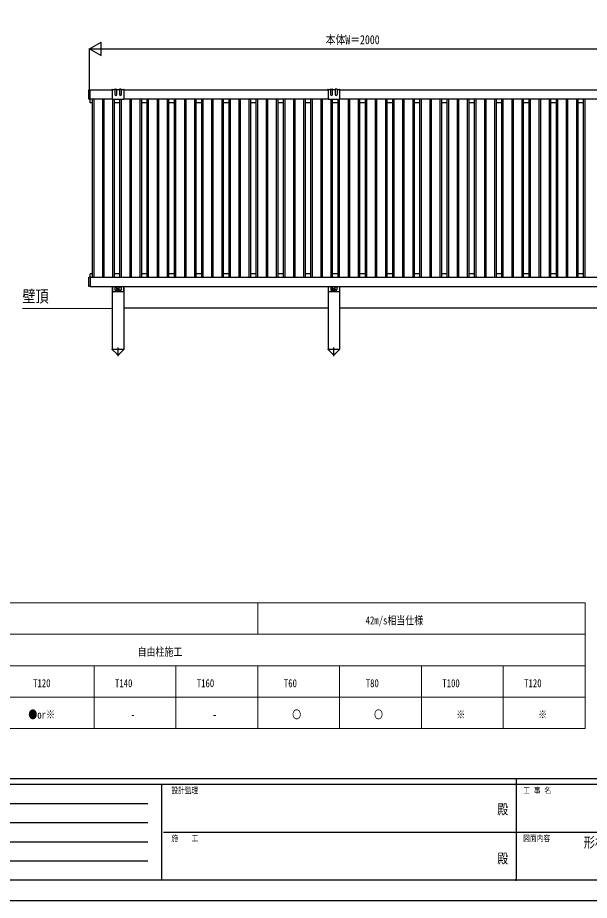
# Model space of a CAD drawing. Units: millimetres, scale not verified. Extents: x -4205 to 4205, y -2970 to 2970.
# Drawn here: x -1832 to 264, y -2970 to 264 of the extents above; entities that cross this region are included whole.
import ezdxf
from ezdxf.enums import TextEntityAlignment as Align

# ---------------------------------------------------------------- set-up
doc = ezdxf.new("R2010")
doc.units = ezdxf.units.MM
doc.header["$LTSCALE"] = 10
doc.header["$PDMODE"] = 32
doc.header["$PDSIZE"] = 5
doc.layers.add('0-1_TABLE1', color=7, linetype='Continuous', lineweight=18)
for name, color, linetype in [('0-2_USER1', 3, 'Continuous'), ('0-3_YKK_A1', 4, 'Continuous'), ('0-4_YKK_D', 6, 'Continuous'), ('0-5_YKK_ZWAK', 7, 'Continuous')]:
    doc.layers.add(name, color=color, linetype=linetype)
doc.styles.add('ＭＳ ゴシック', font='')
doc.styles.get('ＭＳ ゴシック').set_extended_font_data('MS Gothic')

msp = doc.modelspace()

# ---------------------------------------------------------------- linework, layer by layer
at = {"layer": '0-1_TABLE1'}
for p, q in [((-3801.48, -1880.31), (248.52, -1880.31)), ((-951.48, -1880.31), (-951.48, -1995.31)), ((248.52, -1880.31), (248.52, -2340.31)), ((-2751.48, -1995.31), (248.52, -1995.31)), ((-2751.48, -2110.31), (248.52, -2110.31)), ((-1551.48, -2110.31), (-1551.48, -2340.31)), ((-1251.48, -2110.31), (-1251.48, -2340.31)), ((-951.48, -2110.31), (-951.48, -2340.31)), ((-651.48, -2110.31), (-651.48, -2340.31)), ((-351.48, -2110.31), (-351.48, -2340.31)), ((-51.48, -2110.31), (-51.48, -2340.31)), ((-3801.48, -2225.31), (248.52, -2225.31)), ((-3801.48, -2340.31), (248.52, -2340.31))]:
    msp.add_line(p, q, dxfattribs=at)
at = {"layer": '0-3_YKK_A1'}
for p, q in [((-1484.81, 1.15), (-1475.81, 1.15)), ((-1475.81, 1.15), (-1475.81, -17.27)), ((-1474.81, 2.15), (-1469.81, 2.15)), ((-1468.81, 1.15), (-1458.81, 1.15)), ((-1468.81, -17.27), (-1468.81, 1.15)), ((-1458.81, 1.15), (-1458.81, -17.27)), ((-1452.81, 2.15), (-1457.81, 2.15)), ((-1451.81, 1.15), (-1451.81, -17.27)), ((-1451.81, 1.15), (-1442.81, 1.15)), ((-693.8, 1.15), (-684.8, 1.15)), ((-684.8, 1.15), (-684.8, -17.27)), ((-683.8, 2.15), (-678.8, 2.15)), ((-677.8, 1.15), (-667.8, 1.15)), ((-677.8, -17.27), (-677.8, 1.15)), ((-667.8, 1.15), (-667.8, -17.27)), ((-661.8, 2.15), (-666.8, 2.15)), ((-660.8, 1.15), (-660.8, -17.27)), ((-660.8, 1.15), (-651.8, 1.15)), ((-1486.75, -0.36), (-1484.81, -0.36)), ((-1484.81, -0.35), (-1484.81, -36.21)), ((-1442.81, -0.35), (-1442.81, -36.21)), ((-1442.81, -0.42), (-1440.85, -0.44)), ((-1442.81, -0.83), (-693.8, -0.83)), ((-695.74, -0.36), (-693.8, -0.36)), ((-693.8, -0.35), (-693.8, -36.21)), ((-651.8, -0.35), (-651.8, -36.21)), ((-651.8, -0.42), (-649.85, -0.44)), ((-651.8, -0.83), (306.2, -0.83)), ((-1484.81, -34.83), (-1565.81, -34.83)), ((-1565.81, -47.83), (-1565.81, -34.83)), ((-1558.31, -47.83), (-1565.81, -47.83)), ((-1558.31, -34.83), (-1558.31, -686.83)), ((-1552.81, -34.83), (-1552.81, -686.83)), ((-1520.81, -34.83), (-1520.81, -686.83)), ((-1515.81, -34.83), (-1515.81, -686.83)), ((-1442.81, -36.21), (-1484.81, -36.21)), ((-1483.81, -36.21), (-1483.81, -686.83)), ((-1478.31, -36.21), (-1478.31, -686.83)), ((-1458.31, -47.83), (-1478.31, -47.83)), ((-1458.31, -36.21), (-1458.31, -686.83)), ((-1452.81, -36.21), (-1452.81, -686.83)), ((-693.8, -34.83), (-1442.81, -34.83)), ((-1420.81, -34.83), (-1420.81, -686.83)), ((-1415.81, -34.83), (-1415.81, -686.83)), ((-1383.81, -34.83), (-1383.81, -686.83)), ((-1378.31, -34.83), (-1378.31, -686.83)), ((-1358.31, -47.83), (-1378.31, -47.83)), ((-1358.31, -34.83), (-1358.31, -686.83)), ((-1352.81, -34.83), (-1352.81, -686.83)), ((-1320.81, -34.83), (-1320.81, -686.83)), ((-1315.81, -34.83), (-1315.81, -686.83)), ((-1283.81, -34.83), (-1283.81, -686.83)), ((-1278.31, -34.83), (-1278.31, -686.83)), ((-1258.31, -47.83), (-1278.31, -47.83)), ((-1258.31, -34.83), (-1258.31, -686.83)), ((-1252.81, -34.83), (-1252.81, -686.83)), ((-1220.81, -34.83), (-1220.81, -686.83)), ((-1215.81, -34.83), (-1215.81, -686.83)), ((-1183.81, -34.83), (-1183.81, -686.83)), ((-1178.31, -34.83), (-1178.31, -686.83)), ((-1158.31, -47.83), (-1178.31, -47.83)), ((-1158.31, -34.83), (-1158.31, -686.83)), ((-1152.81, -34.83), (-1152.81, -686.83)), ((-1120.81, -34.83), (-1120.81, -686.83)), ((-1115.81, -34.83), (-1115.81, -686.83)), ((-1083.81, -34.83), (-1083.81, -686.83)), ((-1078.31, -34.83), (-1078.31, -686.83)), ((-1058.31, -47.83), (-1078.31, -47.83)), ((-1058.31, -34.83), (-1058.31, -686.83)), ((-1052.81, -34.83), (-1052.81, -686.83)), ((-1020.81, -34.83), (-1020.81, -686.83)), ((-1015.81, -34.83), (-1015.81, -686.83)), ((-983.81, -34.83), (-983.81, -686.83)), ((-978.31, -34.83), (-978.31, -686.83)), ((-958.31, -47.83), (-978.31, -47.83)), ((-958.31, -34.83), (-958.31, -686.83)), ((-952.81, -34.83), (-952.81, -686.83)), ((-920.81, -34.83), (-920.81, -686.83)), ((-915.81, -34.83), (-915.81, -686.83)), ((-883.81, -34.83), (-883.81, -686.83)), ((-878.31, -34.83), (-878.31, -686.83)), ((-858.31, -47.83), (-878.31, -47.83)), ((-858.31, -34.83), (-858.31, -686.83)), ((-852.81, -34.83), (-852.81, -686.83)), ((-820.81, -34.83), (-820.81, -686.83)), ((-815.81, -34.83), (-815.81, -686.83)), ((-783.81, -34.83), (-783.81, -686.83)), ((-778.31, -34.83), (-778.31, -686.83)), ((-758.31, -47.83), (-778.31, -47.83)), ((-758.31, -34.83), (-758.31, -686.83)), ((-752.81, -34.83), (-752.81, -686.83)), ((-720.81, -34.83), (-720.81, -686.83)), ((-715.81, -34.83), (-715.81, -686.83)), ((-651.8, -36.21), (-693.8, -36.21)), ((-683.81, -36.21), (-683.81, -686.83)), ((-678.31, -36.21), (-678.31, -686.83)), ((-658.31, -47.83), (-678.31, -47.83)), ((-658.31, -36.21), (-658.31, -686.83)), ((-652.81, -36.21), (-652.81, -686.83)), ((306.2, -34.83), (-651.8, -34.83)), ((-620.81, -34.83), (-620.81, -686.83)), ((-615.81, -34.83), (-615.81, -686.83)), ((-583.81, -34.83), (-583.81, -686.83)), ((-578.31, -34.83), (-578.31, -686.83)), ((-558.31, -47.83), (-578.31, -47.83)), ((-558.31, -34.83), (-558.31, -686.83)), ((-552.81, -34.83), (-552.81, -686.83)), ((-520.81, -34.83), (-520.81, -686.83)), ((-515.81, -34.83), (-515.81, -686.83)), ((-483.81, -34.83), (-483.81, -686.83)), ((-478.31, -34.83), (-478.31, -686.83)), ((-458.31, -47.83), (-478.31, -47.83)), ((-458.31, -34.83), (-458.31, -686.83)), ((-452.81, -34.83), (-452.81, -686.83)), ((-420.81, -34.83), (-420.81, -686.83)), ((-415.81, -34.83), (-415.81, -686.83)), ((-383.81, -34.83), (-383.81, -686.83)), ((-378.31, -34.83), (-378.31, -686.83)), ((-358.31, -47.83), (-378.31, -47.83)), ((-358.31, -34.83), (-358.31, -686.83)), ((-352.81, -34.83), (-352.81, -686.83)), ((-320.81, -34.83), (-320.81, -686.83)), ((-315.81, -34.83), (-315.81, -686.83)), ((-283.81, -34.83), (-283.81, -686.83)), ((-278.31, -34.83), (-278.31, -686.83)), ((-258.31, -47.83), (-278.31, -47.83)), ((-258.31, -34.83), (-258.31, -686.83)), ((-252.81, -34.83), (-252.81, -686.83)), ((-220.81, -34.83), (-220.81, -686.83)), ((-215.81, -34.83), (-215.81, -686.83)), ((-183.81, -34.83), (-183.81, -686.83)), ((-178.31, -34.83), (-178.31, -686.83)), ((-158.31, -47.83), (-178.31, -47.83)), ((-158.31, -34.83), (-158.31, -686.83)), ((-152.81, -34.83), (-152.81, -686.83)), ((-120.81, -34.83), (-120.81, -686.83)), ((-115.81, -34.83), (-115.81, -686.83)), ((-83.81, -34.83), (-83.81, -686.83)), ((-78.31, -34.83), (-78.31, -686.83)), ((-58.31, -47.83), (-78.31, -47.83)), ((-58.31, -34.83), (-58.31, -686.83)), ((-52.81, -34.83), (-52.81, -686.83)), ((-20.81, -34.83), (-20.81, -686.83)), ((-15.81, -34.83), (-15.81, -686.83)), ((16.19, -34.83), (16.19, -686.83)), ((21.69, -34.83), (21.69, -686.83)), ((41.69, -47.83), (21.69, -47.83)), ((41.69, -34.83), (41.69, -686.83)), ((47.19, -34.83), (47.19, -686.83)), ((79.19, -34.83), (79.19, -686.83)), ((84.19, -34.83), (84.19, -686.83)), ((116.19, -34.83), (116.19, -686.83)), ((121.69, -34.83), (121.69, -686.83)), ((141.69, -47.83), (121.69, -47.83)), ((141.69, -34.83), (141.69, -686.83)), ((147.19, -34.83), (147.19, -686.83)), ((179.19, -34.83), (179.19, -686.83)), ((184.19, -34.83), (184.19, -686.83)), ((216.19, -34.83), (216.19, -686.83)), ((221.69, -34.83), (221.69, -686.83)), ((241.69, -47.83), (221.69, -47.83)), ((241.69, -34.83), (241.69, -686.83)), ((247.19, -34.83), (247.19, -686.83)), ((-1558.31, -673.83), (-1565.81, -673.83)), ((-1565.81, -686.83), (-1565.81, -673.83)), ((-1458.31, -673.83), (-1478.31, -673.83)), ((-1358.31, -673.83), (-1378.31, -673.83)), ((-1258.31, -673.83), (-1278.31, -673.83)), ((-1158.31, -673.83), (-1178.31, -673.83)), ((-1058.31, -673.83), (-1078.31, -673.83)), ((-958.31, -673.83), (-978.31, -673.83)), ((-858.31, -673.83), (-878.31, -673.83)), ((-758.31, -673.83), (-778.31, -673.83)), ((-658.31, -673.83), (-678.31, -673.83)), ((-558.31, -673.83), (-578.31, -673.83)), ((-458.31, -673.83), (-478.31, -673.83)), ((-358.31, -673.83), (-378.31, -673.83)), ((-258.31, -673.83), (-278.31, -673.83)), ((-158.31, -673.83), (-178.31, -673.83)), ((-58.31, -673.83), (-78.31, -673.83)), ((41.69, -673.83), (21.69, -673.83)), ((141.69, -673.83), (121.69, -673.83)), ((241.69, -673.83), (221.69, -673.83)), ((-1565.81, -686.83), (-1565.81, -720.83)), ((-1565.81, -686.83), (429.19, -686.83)), ((-1565.81, -720.83), (-1565.81, -720.83)), ((-1484.81, -720.83), (-1484.81, -950.83)), ((-1484.31, -720.83), (-1484.31, -737.8)), ((-1475.31, -722.3), (-1484.31, -722.3)), ((-1445.31, -739.8), (-1482.31, -739.8)), ((-1475.31, -720.8), (-1475.31, -732.8)), ((-1474.31, -723.3), (-1469.31, -723.3)), ((-1473.31, -734.8), (-1470.31, -734.8)), ((-1468.31, -732.8), (-1468.31, -720.8)), ((-1459.31, -722.3), (-1468.31, -722.3)), ((-1459.31, -732.8), (-1459.31, -720.8)), ((-1453.31, -723.3), (-1458.31, -723.3)), ((-1454.31, -734.8), (-1457.31, -734.8)), ((-1452.31, -720.8), (-1452.31, -732.8)), ((-1443.31, -722.3), (-1452.31, -722.3)), ((-1443.31, -720.83), (-1443.31, -737.8)), ((-1442.81, -720.83), (-1442.81, -950.83)), ((-693.8, -720.83), (-693.8, -950.83)), ((-693.3, -720.83), (-693.3, -737.8)), ((-684.3, -722.3), (-693.3, -722.3)), ((-654.3, -739.8), (-691.3, -739.8)), ((-684.3, -720.8), (-684.3, -732.8)), ((-683.3, -723.3), (-678.3, -723.3)), ((-682.3, -734.8), (-679.3, -734.8)), ((-677.3, -732.8), (-677.3, -720.8)), ((-668.3, -722.3), (-677.3, -722.3)), ((-668.3, -732.8), (-668.3, -720.8)), ((-662.3, -723.3), (-667.3, -723.3)), ((-663.3, -734.8), (-666.3, -734.8)), ((-661.3, -720.8), (-661.3, -732.8)), ((-652.3, -722.3), (-661.3, -722.3)), ((-652.3, -720.83), (-652.3, -737.8)), ((-651.8, -720.83), (-651.8, -950.83)), ((-1814.43, -800.83), (-1484.81, -800.92)), ((-693.8, -800.83), (-1442.81, -800.83)), ((306.2, -800.83), (-651.8, -800.83)), ((-1485.01, -951.83), (-1485.01, -950.83)), ((-1485.01, -950.83), (-1442.61, -950.83)), ((-1485.01, -951.83), (-1467.33, -969.38)), ((-1463.81, -976.34), (-1463.81, -943.86)), ((-1442.61, -951.83), (-1460.28, -969.38)), ((-1442.61, -950.83), (-1442.61, -951.83)), ((-694, -951.83), (-694, -950.83)), ((-694, -950.83), (-651.6, -950.83)), ((-694, -951.83), (-676.33, -969.38)), ((-672.8, -976.34), (-672.8, -943.86)), ((-651.6, -951.83), (-669.28, -969.38)), ((-651.6, -950.83), (-651.6, -951.83))]:
    msp.add_line(p, q, dxfattribs=at)
for points in [[(-1565.81, -34.83), (-1570.31, -34.83), (-1570.31, -0.83), (-1565.81, -0.83)], [(-1565.81, -34.83), (-1565.81, -0.83), (-1484.81, -0.83)], [(-1565.81, -720.83), (-1570.31, -720.83), (-1570.31, -686.83), (-1565.81, -686.83)], [(-1565.81, -720.83), (-1480.81, -720.83), (429.19, -720.83)]]:
    msp.add_lwpolyline(points, dxfattribs=at)
for centre, radius in [((-1463.81, -728.8), 2.1), ((-1463.81, -735.8), 1.65), ((-672.8, -728.8), 2.1), ((-672.8, -735.8), 1.65)]:
    msp.add_circle(centre, radius, dxfattribs=at)
for centre, radius, start, end in [((-1484.81, -0.85), 2, 90, 165.81731), ((-1474.81, 1.15), 1, 90, 180), ((-1469.81, 1.15), 1, 0, 90), ((-1457.81, 1.15), 1, 90, 180), ((-1452.81, 1.15), 1, 0, 90), ((-1442.81, -0.85), 2, 11.91722, 90), ((-693.8, -0.85), 2, 90, 165.81731), ((-683.8, 1.15), 1, 90, 180), ((-678.8, 1.15), 1, 0, 90), ((-666.8, 1.15), 1, 90, 180), ((-661.8, 1.15), 1, 0, 90), ((-651.8, -0.85), 2, 11.91722, 90), ((-1472.31, -17.27), 3.5, 180.00009, 359.99984), ((-1455.31, -17.27), 3.5, 180.00016, 359.99991), ((-681.3, -17.27), 3.5, 180.00009, 359.99984), ((-664.3, -17.27), 3.5, 180.00016, 359.99991), ((-1482.31, -737.8), 2, 180, 270), ((-1474.31, -722.3), 1, 180, 270), ((-1473.31, -732.8), 2, 180, 270), ((-1470.31, -732.8), 2, 270, 0), ((-1469.31, -722.3), 1, 270, 0), ((-1458.31, -722.3), 1, 180, 270), ((-1457.31, -732.8), 2, 180, 270), ((-1454.31, -732.8), 2, 270, 0), ((-1453.31, -722.3), 1, 270, 0), ((-1445.31, -737.8), 2, 270, 0), ((-691.3, -737.8), 2, 180, 270), ((-683.3, -722.3), 1, 180, 270), ((-682.3, -732.8), 2, 180, 270), ((-679.3, -732.8), 2, 270, 0), ((-678.3, -722.3), 1, 270, 0), ((-667.3, -722.3), 1, 180, 270), ((-666.3, -732.8), 2, 180, 270), ((-663.3, -732.8), 2, 270, 0), ((-662.3, -722.3), 1, 270, 0), ((-654.3, -737.8), 2, 270, 0), ((-1463.81, -965.83), 5, 225.20979, 314.79021), ((-1463.81, -965.83), 5, 225.20979, 314.79021), ((-672.8, -965.83), 5, 225.20979, 314.79021), ((-672.8, -965.83), 5, 225.20979, 314.79021)]:
    msp.add_arc(centre, radius, start, end, dxfattribs=at)
at = {"layer": '0-4_YKK_D'}
for p, q in [((-1568.31, 150.17), (-1525.87, 174.67)), ((-1525.87, 125.67), (-1525.87, 174.67)), ((-1568.31, 0.17), (-1568.31, 151.17)), ((-1568.31, 150.17), (-1525.87, 125.67)), ((-1568.31, 150.17), (-1483.44, 150.17)), ((-1519.31, 150.17), (382.69, 150.17))]:
    msp.add_line(p, q, dxfattribs=at)
at = {"layer": '0-5_YKK_ZWAK'}
for p, q in [((3895.02, -2525), (-3904.98, -2525)), ((-1304.98, -2545), (-3904.98, -2545)), ((-1304.98, -2545), (-1304.98, -2895)), ((-4.98, -2545), (-1304.98, -2545)), ((-4.98, -2525), (-4.98, -2895)), ((1295.02, -2545), (-4.98, -2545)), ((-3862.48, -2615), (-1354.98, -2615)), ((-3862.48, -2685), (-1354.98, -2685)), ((-1297.48, -2720), (-4.98, -2720)), ((-4.98, -2720), (1295.02, -2720)), ((-3862.48, -2755), (-1354.98, -2755)), ((-3862.48, -2825), (-1354.98, -2825)), ((-3904.98, -2895), (-1304.98, -2895)), ((-1304.98, -2895), (-4.98, -2895)), ((-4.98, -2895), (1295.02, -2895))]:
    msp.add_line(p, q, dxfattribs=at)
msp.add_lwpolyline([(-4205, -2970), (4205, -2970), (4205, 2970), (-4205, 2970)], close=True, dxfattribs=at)
msp.add_point((-4.98, -2895), dxfattribs=at)

# ---------------------------------------------------------------- texts
at = {"layer": '0-1_TABLE1', "style": 'ＭＳ ゴシック', "width": 0.8}
for s, p in [('42m/s相当仕様', (-556.28, -1967.81)), ('自由柱施工', (-1392.28, -2082.81)), ('T120', (-1775.08, -2197.81)), ('T140', (-1475.08, -2197.81)), ('T160', (-1175.08, -2197.81)), ('T60', (-855.88, -2197.81)), ('T80', (-555.88, -2197.81)), ('T100', (-275.08, -2197.81)), ('T120', (24.92, -2197.81)), ('●or※', (-1792.68, -2312.81)), ('-', (-1417.48, -2312.81)), ('-', (-1117.48, -2312.81)), ('〇', (-825.48, -2312.81)), ('〇', (-525.48, -2312.81)), ('※', (-223.88, -2312.81)), ('※', (76.12, -2312.81))]:
    msp.add_text(s, height=29.33, dxfattribs=at).set_placement(p, align=Align.BOTTOM_LEFT)
at = {"layer": '0-2_USER1', "style": 'ＭＳ ゴシック', "width": 0.8}
for s, height, p in [('壁頂', 43.99, (-1814.45, -792.04)), ('形材フェンス ルシアスフェンス F03型', 38.12, (242.97, -2788))]:
    msp.add_text(s, height=height, dxfattribs=at).set_placement(p, align=Align.BOTTOM_LEFT)
at = {"layer": '0-4_YKK_D', "style": 'ＭＳ ゴシック', "width": 0.8}
msp.add_text('本体W＝2000', height=32.99, dxfattribs=at).set_placement((-702.71, 157.17), align=Align.BOTTOM_LEFT)
at = {"layer": '0-5_YKK_ZWAK', "style": 'ＭＳ ゴシック', "width": 0.8}
for s, height, p in [('設計監理', 21.99, (-1268.31, -2585)), ('工 事 名', 21.99, (21.27, -2585)), ('殿', 36.66, (-73.67, -2665.83)), ('施\u3000\u3000工', 21.99, (-1268.31, -2760)), ('図面内容', 21.99, (21.27, -2760)), ('殿', 36.66, (-73.67, -2845.83))]:
    msp.add_text(s, height=height, dxfattribs=at).set_placement(p, align=Align.BOTTOM_LEFT)

doc.saveas('drawing.dxf')
